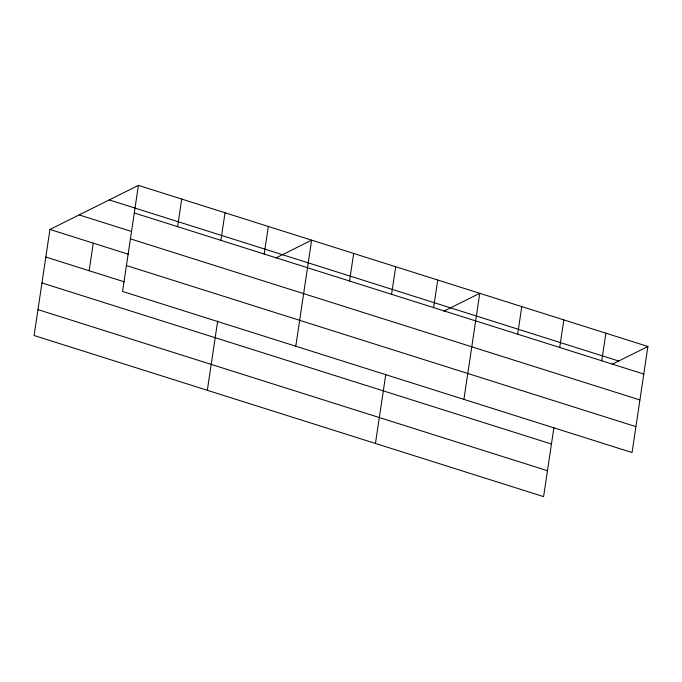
<?xml version="1.0" encoding="UTF-8"?>
<svg xmlns="http://www.w3.org/2000/svg" width="682" height="682" viewBox="0 0 682 682"><rect width="100%" height="100%" fill="white"/><g stroke="black" fill="none" stroke-linecap="round" stroke-linejoin="round"><path stroke-width="1.02" d="M138.403 185.376L122.555 291.444L632.052 452.55L647.9 346.482L138.403 185.376L49.948 229.45L34.1 335.518L543.597 496.624L553.929 427.461M89.137 270.728L93.255 243.15M177.593 226.654L181.71 199.076M220.9 240.345L225.017 212.767M207.328 390.292L217.669 321.128M264.207 254.036L268.324 226.458M295.783 346.217L311.631 240.149L275.869 257.975M349.542 281.027L353.668 253.44M391.579 294.317L395.696 266.73M375.458 443.462L385.799 374.299M433.607 307.608L437.733 280.029M463.913 399.388L479.77 293.32L443.999 311.137M517.681 334.189L521.798 306.61M559.709 347.479L563.835 319.901M601.746 360.769L605.863 333.191M612.129 364.299L647.9 346.482M109.214 199.92L618.71 361.025M134.286 212.963L643.774 374.06M79.138 214.907L131.515 231.471M130.415 238.862L639.904 399.959M49.948 229.45L128.506 254.292M126.426 265.545L635.922 426.642M45.83 257.037L124.388 281.871M41.96 282.936L551.457 444.033M37.97 309.619L547.467 470.716"/></g></svg>
